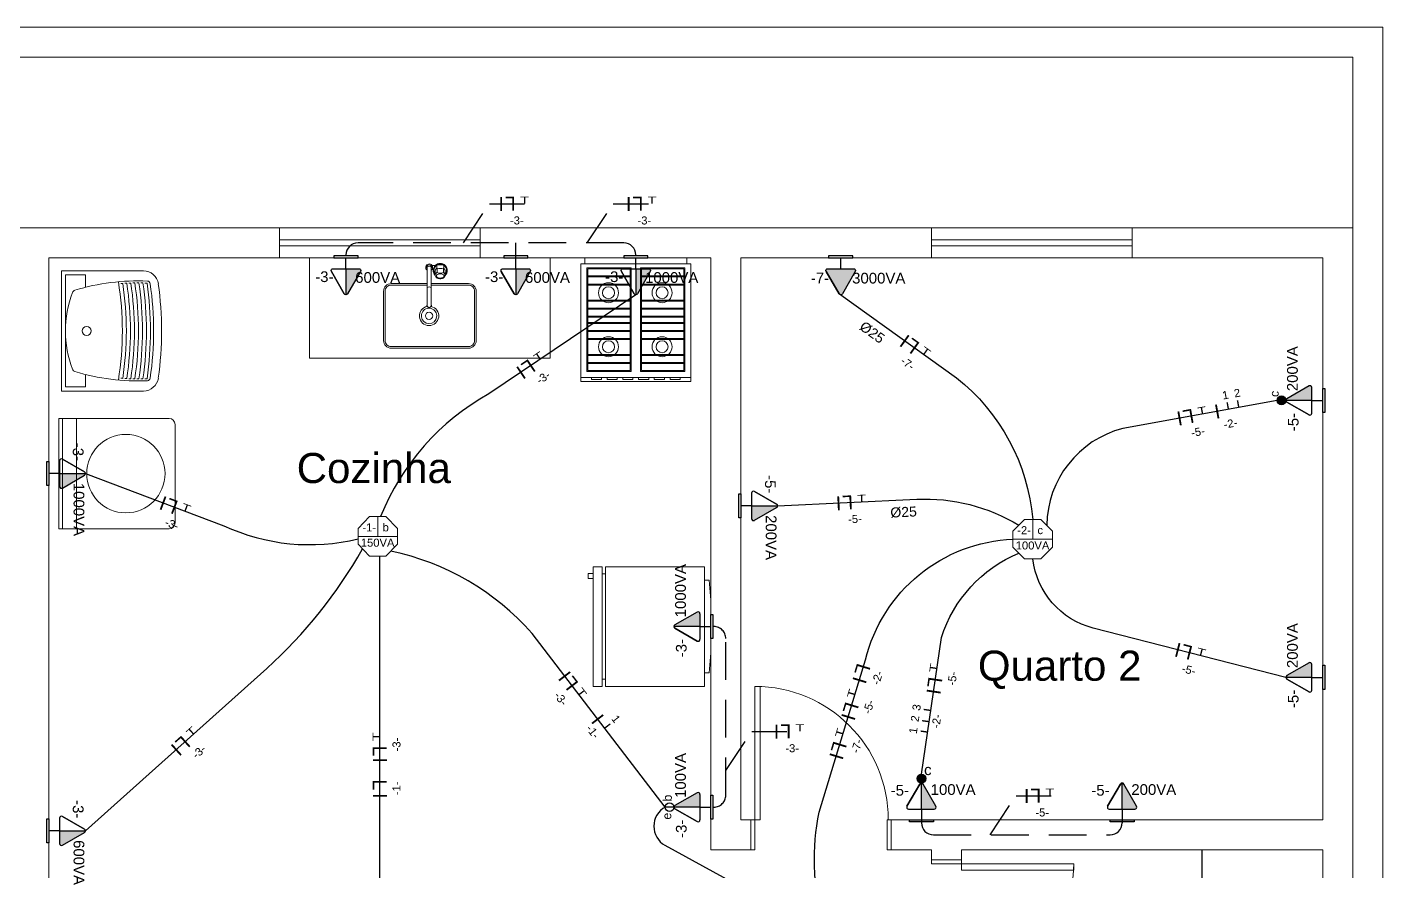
# Model space of a CAD drawing. Header units: millimetres. Extents: x 40 to 176, y -32 to 59.
# Drawn here: x 73.81 to 80.57, y 9.68 to 13.88 of the extents above; entities that cross this region are included whole.
import ezdxf
from ezdxf.enums import TextEntityAlignment as Align

# ---------------------------------------------------------------- set-up
doc = ezdxf.new("R2010")
doc.units = ezdxf.units.MM
doc.linetypes.add('HIDDEN', pattern=[0.375, 0.25, -0.125])
doc.layers.get('0').update_dxf_attribs({"lineweight": 30})
for name, color, linetype in [('1 - Circuitos', 7, 'Continuous'), ('22 - Banheiros', 252, 'Continuous'), ('22 - Textos', 7, 'Continuous'), ('5 - Identificadores', 7, 'Continuous'), ('7 - Eletroduto', 6, 'Continuous'), ('8 - Pontos de iluminação', 5, 'Continuous'), ('9 - Pontos de Tomadas', 240, 'Continuous'), ('Pontos de Tomadas', 240, 'Continuous')]:
    doc.layers.add(name, color=color, linetype=linetype)
for name, color, linetype, lineweight in [('21 - Portas', 251, 'Continuous', 9), ('3 - Cozinha', 160, 'Continuous', 20), ('4 - Edificação', 8, 'Continuous', 20), ('6 - Legenda', 7, 'Continuous', 25), ('QCarga', 7, 'Continuous', 5)]:
    doc.layers.add(name, color=color, linetype=linetype, lineweight=lineweight)
doc.styles.add('Arial0', font='arial.ttf', dxfattribs={"height": 3.14658})
doc.styles.add('SEACAD_Arial', font='arial.ttf')
doc.styles.get("Standard").update_dxf_attribs({"font": 'arial.ttf'})
doc.styles.add('TEXTO_NOMEQUADRO', font='arial.ttf')
pattern_1 = [(0, (0, 0), (0, 6.985), [5.08, -1.905]), (90, (0, 0), (-6.985, 4e-16), [5.08, -1.905])]

# ---------------------------------------------------------------- blocks, each defined once
blk = doc.blocks.new('CO-F4PB')
for p, q in [((0.2535, 0), (-0.2535, 0)), ((0.2535, 0), (-0.2535, 0)), ((-0.2535, 0), (-0.2535, -0.03)), ((0.2535, -0.03), (0.2535, 0)), ((-0.2735, -0.03), (-0.2735, -0.596)), ((0.2735, -0.03), (-0.2735, -0.03)), ((-0.2435, -0.05), (-0.2435, -0.566)), ((-0.0235, -0.05), (-0.2435, -0.05)), ((-0.0285, -0.055), (-0.2385, -0.055)), ((-0.2385, -0.055), (-0.2385, -0.09)), ((-0.0285, -0.055), (-0.0285, -0.09)), ((-0.0235, -0.05), (-0.0235, -0.566)), ((0.0235, -0.05), (0.0235, -0.566)), ((0.2435, -0.05), (0.0235, -0.05)), ((0.2385, -0.055), (0.0285, -0.055)), ((0.0285, -0.055), (0.0285, -0.09)), ((0.2385, -0.055), (0.2385, -0.09)), ((0.2435, -0.05), (0.2435, -0.566)), ((0.2735, -0.596), (0.2735, -0.03)), ((-0.0235, -0.09), (-0.2435, -0.09)), ((-0.0235, -0.095), (-0.2435, -0.095)), ((-0.0235, -0.13), (-0.2435, -0.13)), ((-0.0235, -0.135), (-0.2435, -0.135)), ((-0.2385, -0.095), (-0.2385, -0.13)), ((-0.2385, -0.135), (-0.2385, -0.21)), ((-0.0285, -0.095), (-0.0285, -0.13)), ((-0.0285, -0.135), (-0.0285, -0.21)), ((0.2435, -0.09), (0.0235, -0.09)), ((0.2435, -0.095), (0.0235, -0.095)), ((0.2435, -0.13), (0.0235, -0.13)), ((0.2435, -0.135), (0.0235, -0.135)), ((0.0285, -0.095), (0.0285, -0.13)), ((0.0285, -0.135), (0.0285, -0.21)), ((0.2385, -0.095), (0.2385, -0.13)), ((0.2385, -0.135), (0.2385, -0.21)), ((-0.0235, -0.21), (-0.2435, -0.21)), ((-0.0235, -0.215), (-0.2435, -0.215)), ((-0.0235, -0.25), (-0.2435, -0.25)), ((-0.0235, -0.255), (-0.2435, -0.255)), ((-0.2385, -0.215), (-0.2385, -0.25)), ((-0.2385, -0.255), (-0.2385, -0.29)), ((-0.0285, -0.215), (-0.0285, -0.25)), ((-0.0285, -0.255), (-0.0285, -0.29)), ((0.2435, -0.21), (0.0235, -0.21)), ((0.2435, -0.215), (0.0235, -0.215)), ((0.2435, -0.25), (0.0235, -0.25)), ((0.2435, -0.255), (0.0235, -0.255)), ((0.0285, -0.215), (0.0285, -0.25)), ((0.0285, -0.255), (0.0285, -0.29)), ((0.2385, -0.215), (0.2385, -0.25)), ((0.2385, -0.255), (0.2385, -0.29)), ((-0.0235, -0.29), (-0.2435, -0.29)), ((-0.0235, -0.295), (-0.2435, -0.295)), ((-0.2435, -0.321), (-0.0235, -0.321)), ((-0.2435, -0.326), (-0.0235, -0.326)), ((-0.2385, -0.295), (-0.2385, -0.321)), ((-0.2385, -0.326), (-0.2385, -0.361)), ((-0.0285, -0.295), (-0.0285, -0.321)), ((-0.0285, -0.326), (-0.0285, -0.361)), ((0.2435, -0.29), (0.0235, -0.29)), ((0.2435, -0.295), (0.0235, -0.295)), ((0.0235, -0.321), (0.2435, -0.321)), ((0.0235, -0.326), (0.2435, -0.326)), ((0.0285, -0.295), (0.0285, -0.321)), ((0.0285, -0.326), (0.0285, -0.361)), ((0.2385, -0.295), (0.2385, -0.321)), ((0.2385, -0.326), (0.2385, -0.361)), ((-0.2435, -0.361), (-0.0235, -0.361)), ((-0.2435, -0.366), (-0.0235, -0.366)), ((-0.2435, -0.401), (-0.0235, -0.401)), ((-0.2385, -0.366), (-0.2385, -0.401)), ((-0.0285, -0.366), (-0.0285, -0.401)), ((0.0235, -0.361), (0.2435, -0.361)), ((0.0235, -0.366), (0.2435, -0.366)), ((0.0235, -0.401), (0.2435, -0.401)), ((0.0285, -0.366), (0.0285, -0.401)), ((0.2385, -0.366), (0.2385, -0.401)), ((-0.2435, -0.406), (-0.0235, -0.406)), ((-0.2385, -0.406), (-0.2385, -0.481)), ((-0.0285, -0.406), (-0.0285, -0.481)), ((0.0235, -0.406), (0.2435, -0.406)), ((0.0285, -0.406), (0.0285, -0.481)), ((0.2385, -0.406), (0.2385, -0.481)), ((-0.2435, -0.481), (-0.0235, -0.481)), ((-0.2435, -0.486), (-0.0235, -0.486)), ((-0.2435, -0.521), (-0.0235, -0.521)), ((-0.2435, -0.526), (-0.0235, -0.526)), ((-0.2385, -0.486), (-0.2385, -0.521)), ((-0.2385, -0.526), (-0.2385, -0.561)), ((-0.0285, -0.486), (-0.0285, -0.521)), ((-0.0285, -0.526), (-0.0285, -0.561)), ((0.0235, -0.481), (0.2435, -0.481)), ((0.0235, -0.486), (0.2435, -0.486)), ((0.0235, -0.521), (0.2435, -0.521)), ((0.0235, -0.526), (0.2435, -0.526)), ((0.0285, -0.486), (0.0285, -0.521)), ((0.0285, -0.526), (0.0285, -0.561)), ((0.2385, -0.486), (0.2385, -0.521)), ((0.2385, -0.526), (0.2385, -0.561)), ((-0.2735, -0.596), (0.2735, -0.596)), ((-0.2735, -0.596), (-0.2735, -0.616)), ((-0.2435, -0.566), (-0.0235, -0.566)), ((-0.2385, -0.561), (-0.0285, -0.561)), ((0.0235, -0.566), (0.2435, -0.566)), ((0.0285, -0.561), (0.2385, -0.561)), ((0.2735, -0.616), (0.2735, -0.596)), ((-0.2735, -0.616), (0.2735, -0.616))]:
    blk.add_line(p, q)
for points in [[(-0.2204, -0.606), (-0.1704, -0.606), (-0.1704, -0.596), (-0.2204, -0.596)], [(-0.1422, -0.606), (-0.0922, -0.606), (-0.0922, -0.596), (-0.1422, -0.596)], [(-0.0641, -0.606), (-0.0141, -0.606), (-0.0141, -0.596), (-0.0641, -0.596)], [(0.0141, -0.606), (0.0641, -0.606), (0.0641, -0.596), (0.0141, -0.596)], [(0.0922, -0.606), (0.1422, -0.606), (0.1422, -0.596), (0.0922, -0.596)], [(0.1704, -0.606), (0.2204, -0.606), (0.2204, -0.596), (0.1704, -0.596)]]:
    blk.add_lwpolyline(points, close=True)
for centre, radius in [((-0.1308, -0.1735), 0.05), ((0.1362, -0.1735), 0.05), ((-0.1308, -0.1735), 0.03), ((0.1362, -0.1735), 0.03), ((-0.1308, -0.4425), 0.05), ((0.1362, -0.4425), 0.05), ((-0.1308, -0.4425), 0.03), ((0.1362, -0.4425), 0.03)]:
    blk.add_circle(centre, radius)
blk = doc.blocks.new('A$C1AD15EB6')
for p, q in [((0.55, 0.58), (0, 0.58)), ((0, 0.03), (0, 0.58)), ((0.55, 0.5606), (0, 0.5606)), ((0.55, 0.03), (0.55, 0.58)), ((0.55, 0.4906), (0, 0.4906)), ((0.03, 0), (0.52, 0))]:
    blk.add_line(p, q)
for centre, start, end in [((0.03, 0.03), 180, 270), ((0.52, 0.03), 270, 0)]:
    blk.add_arc(centre, 0.03, start, end)
blk = doc.blocks.new('TANQUE-02')
for p, q in [((-0.2995, 0), (0.2995, 0)), ((-0.2995, -0.4081), (-0.2995, 0)), ((0.2995, -0.4081), (0.2995, 0)), ((-0.2795, -0.02), (0.2795, -0.02)), ((-0.2795, -0.12), (-0.2795, -0.02)), ((0.2795, -0.12), (0.2795, -0.02)), ((-0.2795, -0.12), (-0.2174, -0.12)), ((0.2174, -0.12), (0.2795, -0.12))]:
    blk.add_line(p, q)
blk.add_circle((0, -0.1252), 0.0225)
for centre, radius, start, end in [((0.8453, -0.3818), 1.0945, 163.27799, 182.40527), ((-0.1837, -0.0726), 0.02, 110.23844, 163.27799), ((0, -0.5709), 0.5511, 90, 110.23844), ((0, -0.5709), 0.5511, 69.76156, 90), ((0.1837, -0.0726), 0.02, 16.72201, 69.76156), ((-0.8453, -0.3818), 1.0945, 357.59473, 16.72201), ((0, 1.2149), 1.518, 260.72256, 279.27744), ((0.8453, -0.3818), 1.0845, 177.52238, 178.05412), ((0.8453, -0.3818), 1.0845, 176.46036, 176.99114), ((0, 1.2149), 1.558, 261.22518, 270), ((0.8453, -0.3818), 1.0845, 175.40003, 175.93), ((0, 1.2149), 1.538, 261.15691, 270), ((0, 1.2149), 1.518, 270, 279.27744), ((0, 1.2149), 1.538, 270, 278.84309), ((0, 1.2149), 1.558, 270, 278.77482), ((-0.8453, -0.3818), 1.0845, 4.07, 4.59997), ((-0.8453, -0.3818), 1.0845, 3.00886, 3.53964), ((-0.8453, -0.3818), 1.0845, 1.94588, 2.47762), ((0.8453, -0.3818), 1.0845, 179.65272, 180.18684), ((0, 1.2149), 1.618, 261.49969, 270), ((0.8453, -0.3818), 1.0845, 180.72164, 181.25716), ((0.8453, -0.3818), 1.0845, 178.5864, 179.11926), ((0, 1.2149), 1.598, 261.39693, 270), ((0, 1.2149), 1.578, 261.30532, 270), ((0, 1.2149), 1.578, 270, 278.69468), ((0, 1.2149), 1.598, 270, 278.60307), ((0, 1.2149), 1.618, 270, 278.50031), ((-0.8453, -0.3818), 1.0845, 0.88074, 1.4136), ((-0.8453, -0.3818), 1.0845, 358.74284, 359.27836), ((-0.8453, -0.3818), 1.0845, 359.81316, 0.34728), ((-0.2245, -0.4081), 0.075, 180, 262.08052), ((-0.2332, -0.4271), 0.015, 182.40527, 261.87169), ((0, 1.2149), 1.638, 261.61326, 270), ((0.8453, -0.3818), 1.0845, 181.79343, 182.3305), ((0, 1.2149), 1.658, 261.73735, 270), ((0, 1.2058), 1.6644, 261.87169, 270), ((0, 1.2149), 1.638, 270, 278.38674), ((0, 1.2149), 1.658, 270, 278.26265), ((0, 1.2058), 1.6644, 270, 278.12831), ((0.2245, -0.4081), 0.075, 277.91948, 0), ((0.2332, -0.4271), 0.015, 278.12831, 357.59473), ((-0.8453, -0.3818), 1.0845, 357.6695, 358.20657), ((0, 1.2058), 1.7044, 262.08052, 270), ((0, 1.2058), 1.7044, 270, 277.91948)]:
    blk.add_arc(centre, radius, start, end)
blk = doc.blocks.new('CUBA-COZ-02')
for p, q in [((-0.0095, 0.2452), (-0.0095, 0.2275)), ((-0.0095, 0.2275), (-0.0095, 0.0565)), ((0.0105, 0.2452), (0.0105, 0.2275)), ((0.0105, 0.2275), (0.0105, 0.0565)), ((0.0146, 0.2516), (0.031, 0.2516)), ((0.0146, 0.2316), (0.0209, 0.2316)), ((0.0305, 0.2026), (0.0305, 0.2242)), ((0.0379, 0.2522), (0.0379, 0.2367)), ((0.0399, 0.2163), (0.0399, 0.2377)), ((0.0712, 0.2163), (0.0712, 0.2377)), ((0.0731, 0.2522), (0.0731, 0.2367)), ((0.0805, 0.2026), (0.0805, 0.2242)), ((-0.0095, 0.0565), (-0.0095, 0.0516)), ((0.0105, 0.0565), (0.0105, 0.0516))]:
    blk.add_line(p, q)
for points in [[(-0.0095, 0.1611), (-0.1889, 0.1611, 0.414214), (-0.2269, 0.1231), (-0.2269, -0.1231, 0.414214), (-0.1889, -0.1611), (0.1969, -0.1611, 0.414214), (0.2349, -0.1231), (0.2349, 0.1231, 0.414214), (0.1969, 0.1611), (0.0105, 0.1611)], [(-0.0095, 0.1531), (-0.1889, 0.1531, 0.414214), (-0.2189, 0.1231), (-0.2189, -0.1231, 0.414214), (-0.1889, -0.1531), (0.1969, -0.1531, 0.414214), (0.2269, -0.1231), (0.2269, 0.1231, 0.414214), (0.1969, 0.1531), (0.0105, 0.1531)]]:
    blk.add_lwpolyline(points, format="xyb")
blk.add_lwpolyline([(0.0105, 0.0367, -7.502529), (-0.0095, 0.037, -0.133288)], format="xyb", close=True)
at = {"linetype": 'Continuous'}
for points in [[(0.0391, 0.2375, 0), (0.0361, 0.2353, 0), (0.0337, 0.2328, 0), (0.032, 0.2301, 0), (0.0309, 0.2272, 0), (0.0305, 0.2242, 0)], [(0.0389, 0.2157, 0), (0.0359, 0.2135, 0), (0.0335, 0.2109, 0), (0.0318, 0.2081, 0), (0.0308, 0.2052, 0), (0.0305, 0.2021, 0)], [(0.075, 0.199, 0), (0.0746, 0.2011, 0), (0.0734, 0.2032, 0), (0.0715, 0.2051, 0), (0.0689, 0.2067, 0), (0.0658, 0.208, 0), (0.0623, 0.209, 0), (0.0585, 0.2095, 0), (0.0545, 0.2096, 0), (0.0506, 0.2093, 0), (0.0469, 0.2085, 0), (0.0436, 0.2074, 0), (0.0407, 0.2059, 0), (0.0385, 0.2041, 0), (0.0369, 0.2022, 0), (0.0362, 0.2, 0), (0.0362, 0.1979, 0), (0.0369, 0.1958, 0), (0.0385, 0.1938, 0), (0.0407, 0.192, 0), (0.0436, 0.1905, 0), (0.0469, 0.1894, 0), (0.0506, 0.1886, 0), (0.0545, 0.1883, 0), (0.0585, 0.1884, 0), (0.0623, 0.1889, 0), (0.0658, 0.1899, 0), (0.0689, 0.1912, 0), (0.0715, 0.1928, 0), (0.0734, 0.1947, 0), (0.0746, 0.1968, 0), (0.075, 0.199, 0)], [(0.0805, 0.2242, 0), (0.0802, 0.2272, 0), (0.0791, 0.2301, 0), (0.0773, 0.2328, 0), (0.0749, 0.2353, 0), (0.0719, 0.2375, 0)], [(0.0805, 0.2026, 0), (0.0802, 0.2055, 0), (0.0791, 0.2084, 0), (0.0774, 0.2111, 0), (0.0751, 0.2136, 0), (0.0722, 0.2157, 0)], [(0.0305, 0.2021, 0), (0.0311, 0.1989, 0), (0.0324, 0.1959, 0), (0.0345, 0.193, 0), (0.0373, 0.1905, 0), (0.0407, 0.1884, 0), (0.0446, 0.1867, 0), (0.0488, 0.1856, 0), (0.0533, 0.185, 0), (0.0578, 0.185, 0), (0.0623, 0.1856, 0), (0.0665, 0.1867, 0), (0.0704, 0.1884, 0), (0.0738, 0.1905, 0), (0.0766, 0.193, 0), (0.0786, 0.1959, 0), (0.08, 0.1989, 0), (0.0805, 0.2021, 0)]]:
    blk.add_polyline3d(points, dxfattribs=at)
blk.add_circle((0, 0), 0.0182)
for centre, radius, start, end in [((0.0005, 0.2416), 0.0173, 35.41872, 234.58128), ((0.0005, 0.2416), 0.0126, 322.25181, 217.74819), ((0.0005, 0.2242), 0.0233, 64.55551, 115.44449), ((0.0005, 0.2416), 0.0173, 305.41872, 324.58128), ((0.0005, 0.2416), 0.0173, 324.58128, 35.41872), ((0.0555, 0.2266), 0.035, 315.56467, 224.43533), ((0.0555, 0.2266), 0.032, 321.37517, 218.62483), ((0.0555, 0.1725), 0.0816, 77.53823, 102.46177), ((0.04, 0.214), 0.002, 63.97489, 122.15591), ((0.0401, 0.2358), 0.002, 74.31395, 121.56748), ((0.0555, 0.2905), 0.0549, 254.31395, 285.68605), ((0.0555, 0.2459), 0.0335, 243.97489, 296.02511), ((0.0711, 0.214), 0.002, 57.84409, 116.02511), ((0.0709, 0.2358), 0.002, 58.43251, 105.68606), ((0.0005, 0.1207), 0.0233, 64.55551, 115.44449), ((0, 0), 0.0482, 101.34386, 77.38563), ((0.0005, 0.0516), 0.0112, 153.72082, 26.27918), ((0.0005, 0.0516), 0.01, 180, 0)]:
    blk.add_arc(centre, radius, start, end)
blk = doc.blocks.new('DUPLEX320PL')
for p, q in [((-0.058, -0.1246), (-0.058, -0.6181)), ((-0.058, -0.1246), (0.538, -0.1246)), ((0.538, -0.6181), (0.538, -0.1246)), ((0.538, -0.6181), (-0.058, -0.6181)), ((0.538, -0.6338), (-0.058, -0.6338)), ((-0.058, -0.6338), (-0.058, -0.6799)), ((-0.023, -0.6181), (-0.023, -0.6338)), ((0.503, -0.6338), (0.503, -0.6181)), ((0.538, -0.6338), (0.538, -0.6799)), ((-0.058, -0.6799), (0.538, -0.6799))]:
    blk.add_line(p, q)
blk.add_lwpolyline([(0.4713, -0.1246), (0.4713, -0.1005), (0.3713, -0.0932), (0.1087, -0.0932), (0.0087, -0.1005), (0.0087, -0.1246)])
blk.add_lwpolyline([(0.4797, -0.6799), (0.4797, -0.7042), (0.5039, -0.7042), (0.5039, -0.6799)], close=True)
blk = doc.blocks.new('CIRCUITO_TOMADA')
at = {"layer": '1 - Circuitos', "color": 1}
blk.add_attdef('I', (-0.074, -0.0364), '', height=0.07, dxfattribs=at)
at = {"layer": '1 - Circuitos', "color": 5}
blk.add_attdef('L', (0.0122, 0.035), '', height=0.07, rotation=180, dxfattribs=at)
at = {"layer": '1 - Circuitos', "color": 7, "width": 1.5}
blk.add_attdef('T', (0.0337, 0.0003), '', height=0.035, dxfattribs=at)
at = {"layer": '5 - Identificadores', "ltscale": 0.8}
blk.add_attdef('-N-', (-0.0167, -0.1035), '', height=0.04, dxfattribs=at)
blk = doc.blocks.new('ELETODUTO')
at = {"layer": '6 - Legenda', "color": 142}
blk.add_attdef('Ø25', (-0.0734, -0.0854), '', height=0.05, dxfattribs=at)
blk = doc.blocks.new('*U210')
at = {"layer": '9 - Pontos de Tomadas'}
h = blk.add_hatch(color=256, dxfattribs=at)
h.dxf.hatch_style = 1
h.paths.add_polyline_path([(0.0084, 0.1784, 0.268035), (0, 0.1833), (0, 0.0536), (0.0636, 0.0536, 0.577243), (0.072, 0.0682)])
for p, q in [((-0.072, 0.0682), (-0.0084, 0.1784)), ((-0.0084, 0.1784), (-0.072, 0.0682)), ((-0.0084, 0.1784), (-0.072, 0.0682)), ((0, 0.0536), (0, 0.1833)), ((0.072, 0.0682), (0.0084, 0.1784)), ((-0.0636, 0.0536), (0.0636, 0.0536)), ((-0.06, -0.01), (-0.06, 0)), ((-0.06, 0), (0, 0)), ((0, 0.0536), (0, 0)), ((0, 0), (0.06, 0)), ((0.06, 0), (0.06, -0.01)), ((0.06, -0.01), (-0.06, -0.01))]:
    blk.add_line(p, q, dxfattribs=at)
for centre, start, end in [((0, 0.1735), 29.98164, 150.01836), ((-0.0636, 0.0634), 150.01836, 270), ((0.0636, 0.0634), 270, 29.98164)]:
    blk.add_arc(centre, 0.00975, start, end, dxfattribs=at)
at = {"layer": '5 - Identificadores', "color": 7, "style": 'Arial0'}
for tag, p in [('-N-', (-0.1533, 0.1203)), ('VA', (0.046, 0.1242))]:
    blk.add_attdef(tag, p, '', height=0.0534, dxfattribs=at)
blk = doc.blocks.new('LAMPADA_TETO')
at = {"layer": '8 - Pontos de iluminação', "color": 5, "linetype": 'Continuous', "lineweight": 15, "true_color": 0x000005}
blk.add_lwpolyline([(0.0401, 0.0986), (-0.0412, 0.0986), (-0.0986, 0.0401), (-0.0986, -0.0395), (-0.0412, -0.098), (0.0401, -0.098), (0.0986, -0.0395), (0.0986, 0.0401)], close=True, dxfattribs=at)
for points in [[(0, 0), (0, 0.0986), (0, 0.0986)], [(0.0986, 0), (-0.0986, 0), (-0.0986, 0)]]:
    blk.add_lwpolyline(points, dxfattribs=at)
at = {"layer": '5 - Identificadores', "ltscale": 0.8}
blk.add_attdef('-N-', (-0.0775, 0.0247), '', height=0.04, dxfattribs=at)
at = {"layer": '5 - Identificadores', "ltscale": 0.8, "flags": 4}
blk.add_attdef('I', (0.0233, 0.025), '', height=0.04, dxfattribs=at)
blk.add_attdef('S-VA', text='', height=0.04, dxfattribs=at).set_placement((-0.0012, -0.0514), align=Align.CENTER)
blk = doc.blocks.new('TOMADA MEDIA')
at = {"layer": '9 - Pontos de Tomadas'}
h = blk.add_hatch(color=256, dxfattribs=at)
h.dxf.hatch_style = 1
h.paths.add_polyline_path([(0.0084, 0.1784, 0.268035), (0, 0.1833), (0, 0.0536), (0.0636, 0.0536, 0.577243), (0.072, 0.0682)])
for p, q in [((-0.072, 0.0682), (-0.0084, 0.1784)), ((-0.0084, 0.1784), (-0.072, 0.0682)), ((-0.0084, 0.1784), (-0.072, 0.0682)), ((0, 0.0536), (0, 0.1833)), ((0.072, 0.0682), (0.0084, 0.1784)), ((-0.0636, 0.0536), (0.0636, 0.0536)), ((-0.06, -0.01), (-0.06, 0)), ((-0.06, 0), (0, 0)), ((0, 0.0536), (0, 0)), ((0, 0), (0.06, 0)), ((0.06, 0), (0.06, -0.01)), ((0.06, -0.01), (-0.06, -0.01))]:
    blk.add_line(p, q, dxfattribs=at)
for centre, start, end in [((0, 0.1735), 29.98164, 150.01836), ((-0.0636, 0.0634), 150.01836, 270), ((0.0636, 0.0634), 270, 29.98164)]:
    blk.add_arc(centre, 0.00975, start, end, dxfattribs=at)
at = {"layer": '5 - Identificadores', "color": 7, "style": 'Arial0'}
for tag, p in [('-N-', (-0.1533, 0.1203)), ('VA', (0.046, 0.1242))]:
    blk.add_attdef(tag, p, '', height=0.0534, dxfattribs=at)
blk = doc.blocks.new('FASE_RETORNO')
at = {"layer": '1 - Circuitos', "color": 1}
blk.add_attdef('I', (-0.014, -0.0359), '', height=0.07, dxfattribs=at)
at = {"layer": '1 - Circuitos', "color": 3, "width": 1.5}
blk.add_attdef('I', (0.0462, 0.0004), '', height=0.035, dxfattribs=at)
at = {"layer": '5 - Identificadores', "ltscale": 0.8}
for tag, p in [('R', (0.0387, 0.0527)), ('-N-', (0.0004, -0.0772))]:
    blk.add_attdef(tag, p, '', height=0.04, dxfattribs=at)
blk = doc.blocks.new('CIRCUITO_LAMPADA')
at = {"layer": '1 - Circuitos', "color": 1}
blk.add_attdef('I', (-0.0831, -0.0365), '', height=0.07, dxfattribs=at)
at = {"layer": '1 - Circuitos', "color": 5}
blk.add_attdef('L', (0.0125, 0.035), '', height=0.07, rotation=180, dxfattribs=at)
at = {"layer": '5 - Identificadores', "ltscale": 0.8}
blk.add_attdef('-N-', (-0.066, -0.103), '', height=0.04, dxfattribs=at)
blk = doc.blocks.new('CIRCUITO_3W_INTERRUPTOR')
at = {"layer": '1 - Circuitos', "color": 1}
blk.add_attdef('I', (-0.0712, -0.0364), '', height=0.07, dxfattribs=at)
at = {"layer": '1 - Circuitos', "color": 3, "width": 1.5}
for p in [(-0.0109, -0.0001), (0.0415, 0.0004)]:
    blk.add_attdef('I', p, '', height=0.035, dxfattribs=at)
at = {"layer": '5 - Identificadores', "ltscale": 0.8}
for tag, p in [('R', (-0.0185, 0.0522)), ('R', (0.0409, 0.0518)), ('-N-', (-0.0373, -0.0917))]:
    blk.add_attdef(tag, p, '', height=0.04, dxfattribs=at)
blk = doc.blocks.new('CIRCUITO_3W_RETORNOS')
at = {"layer": '1 - Circuitos', "color": 3, "width": 1.5}
for p in [(-0.0629, -0.0004), (-0.0104, 0.0001), (0.0461, 0.0006)]:
    blk.add_attdef('I', p, '', height=0.035, dxfattribs=at)
at = {"layer": '5 - Identificadores', "ltscale": 0.8}
for tag, p in [('R', (-0.0704, 0.0519)), ('R', (-0.011, 0.0515)), ('R', (0.0456, 0.052)), ('-N-', (-0.0269, -0.0561))]:
    blk.add_attdef(tag, p, '', height=0.04, dxfattribs=at)
blk = doc.blocks.new('TOMADA_ALTA')
at = {"layer": 'Pontos de Tomadas'}
h = blk.add_hatch(color=256, dxfattribs=at)
h.dxf.hatch_style = 1
h.paths.add_polyline_path([(0.0636, 0.0536, 0.577243), (0.072, 0.0682), (0.0084, 0.1784, 0.577564), (-0.0084, 0.1784), (-0.072, 0.0682, 0.577243), (-0.0636, 0.0536)])
for p, q in [((-0.072, 0.0682), (-0.0084, 0.1784)), ((-0.0084, 0.1784), (-0.072, 0.0682)), ((-0.0084, 0.1784), (-0.072, 0.0682)), ((0.072, 0.0682), (0.0084, 0.1784)), ((-0.0636, 0.0536), (0.0636, 0.0536)), ((-0.06, -0.01), (-0.06, 0)), ((-0.06, 0), (0, 0)), ((0, 0.0536), (0, 0)), ((0, 0), (0.06, 0)), ((0.06, 0), (0.06, -0.01)), ((0.06, -0.01), (-0.06, -0.01))]:
    blk.add_line(p, q, dxfattribs=at)
for centre, start, end in [((0, 0.1735), 29.98164, 150.01836), ((-0.0636, 0.0634), 150.01836, 270), ((0.0636, 0.0634), 270, 29.98164)]:
    blk.add_arc(centre, 0.00975, start, end, dxfattribs=at)
at = {"layer": '5 - Identificadores', "color": 7, "style": 'Arial0'}
for tag, p in [('-N-', (-0.1488, 0.1269)), ('VA', (0.0571, 0.1277))]:
    blk.add_attdef(tag, p, '', height=0.0534, dxfattribs=at)

msp = doc.modelspace()

# ---------------------------------------------------------------- hatches: boundary and pattern name
at = {"layer": '9 - Pontos de Tomadas'}
h = msp.add_hatch(dxfattribs=at)
h.set_pattern_fill('ANGLE', color=256)
h.set_pattern_definition(pattern_1)
h.paths.add_polyline_path([(79.9293, 13.7528, 0.577564), (79.9124, 13.7528), (79.8488, 13.6426, 0.577243), (79.8573, 13.628), (79.9844, 13.628, 0.577243), (79.9928, 13.6426)])
h = msp.add_hatch(dxfattribs=at)
h.set_pattern_fill('ANGLE', color=256)
h.set_pattern_definition(pattern_1)
h.paths.add_polyline_path([(78.4976, 13.2153, 1), (78.4536, 13.2153, 1)])
h = msp.add_hatch(dxfattribs=at)
h.set_pattern_fill('ANGLE', color=256)
h.set_pattern_definition(pattern_1)
h.paths.add_polyline_path([(78.4536, 13.2153, 1), (78.4976, 13.2153, 1)])
h = msp.add_hatch(color=256, dxfattribs=at)
h.dxf.hatch_style = 1
h.paths.add_polyline_path([(80.0435, 12.0223, 1), (80.0875, 12.0223, 1)])
h = msp.add_hatch(dxfattribs=at)
h.set_pattern_fill('ANGLE', color=256)
h.set_pattern_definition(pattern_1)
h.paths.add_polyline_path([(80.0879, 11.5266, 1), (80.0439, 11.5266, 1)])
h = msp.add_hatch(dxfattribs=at)
h.set_pattern_fill('ANGLE', color=256)
h.set_pattern_definition(pattern_1)
h.paths.add_polyline_path([(80.0879, 11.5266, 1), (80.0439, 11.5266, 1)])
h = msp.add_hatch(color=256, dxfattribs=at)
h.dxf.hatch_style = 1
h.paths.add_polyline_path([(78.2928, 10.1376, 1), (78.2488, 10.1376, 1)])

# ---------------------------------------------------------------- linework, layer by layer
at = {"layer": '21 - Portas'}
for p, q in [((75.0708, 12.8223), (76.0708, 12.8223)), ((75.0708, 12.7923), (76.0708, 12.7923)), ((78.3208, 12.8223), (79.3208, 12.8223)), ((78.3208, 12.7923), (79.3208, 12.7923))]:
    msp.add_line(p, q, dxfattribs=at)
for points in [[(75.0708, 12.7323), (76.0708, 12.7323), (76.0708, 12.8823), (75.0708, 12.8823)], [(78.3208, 12.7323), (79.3208, 12.7323), (79.3208, 12.8823), (78.3208, 12.8823)], [(77.4408, 9.9323), (77.4671, 9.9323), (77.4671, 10.5973), (77.4408, 10.5973)], [(77.4208, 9.9323), (77.4208, 9.7823), (77.4408, 9.7823), (77.4408, 9.9323)], [(78.1008, 9.9323), (78.1008, 9.7823), (78.1208, 9.7823), (78.1208, 9.9323)], [(78.4708, 9.7123), (78.4708, 9.6823), (79.0308, 9.6823), (79.0308, 9.7123)]]:
    msp.add_lwpolyline(points, close=True, dxfattribs=at)
for centre, radius, start, end in [((77.4408, 9.9323), 0.665, 360, 90), ((78.4708, 9.7123), 0.56, 270, 0)]:
    msp.add_arc(centre, radius, start, end, dxfattribs=at)
at = {"layer": '22 - Banheiros'}
msp.add_line((79.6708, 8.6323), (79.6708, 9.7823), dxfattribs=at)
at = {"layer": '3 - Cozinha'}
msp.add_lwpolyline([(75.2208, 12.2323), (76.4208, 12.2323), (76.4208, 12.7323), (75.2208, 12.7323)], close=True, dxfattribs=at)
msp.add_circle((74.3055, 11.6573), 0.1953, dxfattribs=at)
at = {"layer": '4 - Edificação', "color": 252}
for q in [(60.4708, 13.7323), (80.4208, 12.8823)]:
    msp.add_line((80.4208, 13.7323), q, dxfattribs=at)
at = {"layer": '4 - Edificação'}
for p, q in [((60.4708, 12.8823), (80.4208, 12.8823)), ((80.4208, 12.8823), (80.4208, 6.0323)), ((73.9208, 6.9823), (73.9208, 12.7323)), ((77.2208, 12.7323), (73.9208, 12.7323)), ((77.2208, 9.7823), (77.2208, 12.7323)), ((77.3708, 12.7323), (80.2708, 12.7323)), ((77.3708, 9.9323), (77.3708, 12.7323)), ((80.2708, 9.9323), (80.2708, 12.7323)), ((80.2708, 12.7323), (80.2708, 9.9323)), ((77.4208, 9.9323), (77.3708, 9.9323)), ((77.4208, 9.7823), (77.4208, 9.9323)), ((80.2708, 9.9323), (78.1208, 9.9323)), ((77.2208, 9.7823), (77.4208, 9.7823)), ((78.1208, 9.7823), (78.3208, 9.7823)), ((78.3208, 9.7823), (78.3208, 9.7323)), ((78.3208, 9.7323), (78.4708, 9.7323)), ((78.3208, 9.7323), (78.3208, 9.7123)), ((78.4708, 9.7823), (80.2708, 9.7823)), ((78.4708, 9.7823), (78.4708, 9.7323)), ((78.4708, 9.7123), (78.4708, 9.7323)), ((80.2708, 9.7823), (80.2708, 8.6323)), ((78.4708, 9.7123), (78.3208, 9.7123))]:
    msp.add_line(p, q, dxfattribs=at)
at = {"layer": '4 - Edificação', "color": 252}
msp.add_lwpolyline([(53.5708, 5.8823), (80.5708, 5.8823), (80.5708, 13.8823), (53.5708, 13.8823)], close=True, dxfattribs=at)
at = {"layer": '7 - Eletroduto', "linetype": 'HIDDEN', "ltscale": 0.7}
for p, q in [((75.9881, 12.8073), (76.1177, 13.0025)), ((76.1177, 13.0025), (76.3924, 13.0025)), ((76.6053, 12.8073), (76.7349, 13.0025)), ((76.7349, 13.0025), (77.0097, 13.0025)), ((77.2958, 10.1774), (77.4255, 10.3726)), ((77.4255, 10.3726), (77.7002, 10.3726)), ((78.613, 9.8573), (78.7427, 10.0525)), ((78.7427, 10.0525), (79.0174, 10.0525))]:
    msp.add_line(p, q, dxfattribs=at)
at = {"layer": '7 - Eletroduto', "linetype": 'HIDDEN', "ltscale": 0.75}
for p, q in [((76.7873, 12.8073), (75.4626, 12.8073)), ((77.2958, 10.0554), (77.2958, 10.8354)), ((78.3308, 9.8573), (79.2108, 9.8573))]:
    msp.add_line(p, q, dxfattribs=at)
at = {"layer": '7 - Eletroduto'}
for p, q in [((76.2488, 12.7323), (76.2488, 12.8073)), ((78.2708, 9.9323), (78.2708, 9.9173)), ((79.2708, 9.9323), (79.2708, 9.9173))]:
    msp.add_line(p, q, dxfattribs=at)
for points in [[(76.8473, 12.549), (76.1151, 12.0543, 0.173262), (75.5751, 11.4432, 0.173262)], [(77.8684, 12.549), (78.4452, 12.1346, -0.208094), (78.8253, 11.4294, 1.12205)], [(80.0435, 12.0223), (79.2744, 11.8827, 0.33689), (78.8951, 11.4001, 15.458272)], [(74.1041, 11.6576), (74.7932, 11.3981, 0.17065), (75.4631, 11.3326, 0.073534)], [(77.5541, 11.4967), (78.2477, 11.5299, -0.149995), (78.7567, 11.3999, 2.341739)], [(77.7736, 9.4313, -0.110493), (77.7611, 9.97), (77.9916, 10.7292, -0.333735), (78.728, 11.3309, -114.141172)], [(74.1041, 9.8773), (75.008, 10.687, 0.079146), (75.4853, 11.2824, -3.165411)], [(76.9935, 9.996), (76.3299, 10.8615, 0.161329), (75.6262, 11.2711, -5.560821)], [(78.2708, 10.1596), (78.3701, 10.8403, -0.219639), (78.7567, 11.2618, -2.137898)], [(80.0875, 10.6423), (79.1272, 10.888, -0.310486), (78.826, 11.2326, -1.123484)], [(76.9935, 9.996, 0.587466), (76.9927, 9.8054), (77.5215, 9.5149, -0.106433), (77.6756, 9.3728, -0.266852)]]:
    msp.add_lwpolyline(points, format="xyb", dxfattribs=at)
msp.add_lwpolyline([(75.5709, 9.3338), (75.5709, 11.2466)], dxfattribs=at)
for centre, start, end in [((75.4626, 12.7473), 90, 180), ((76.7873, 12.7473), 0, 90), ((78.3308, 9.9173), 180, 270), ((79.2108, 9.9173), 270, 0)]:
    msp.add_arc(centre, 0.06, start, end, dxfattribs=at)
at = {"layer": '7 - Eletroduto', "linetype": 'HIDDEN', "ltscale": 0.75}
for centre, start, end in [((77.2358, 10.8354), 0, 90), ((77.2358, 10.0554), 270, 0)]:
    msp.add_arc(centre, 0.06, start, end, dxfattribs=at)
at = {"layer": '9 - Pontos de Tomadas'}
for p, q in [((77.4245, 11.4967), (77.3708, 11.4967)), ((77.0375, 9.9954), (76.9935, 9.996))]:
    msp.add_line(p, q, dxfattribs=at)
for centre in [(80.0655, 12.0223), (78.2708, 10.1376), (77.0155, 9.9954)]:
    msp.add_circle(centre, 0.022, dxfattribs=at)

# ---------------------------------------------------------------- block references
at = {"layer": '1 - Circuitos', "color": 142}
ref = msp.add_blockref('TOMADA_ALTA', (77.8684, 12.7323), dxfattribs=dict(at, xscale=-1, rotation=180))
ref.add_attrib('-N-', '-7-', (77.7196, 12.6055), dxfattribs={"layer": '5 - Identificadores', "color": 7, "height": 0.05338, "style": 'Arial0'})
ref.add_attrib('VA', '3000VA', (77.9255, 12.6047), dxfattribs={"layer": '5 - Identificadores', "color": 7, "height": 0.05338, "style": 'Arial0'})
at = {"layer": '3 - Cozinha', "color": 0, "rotation": 359.99938861993}
msp.add_blockref('CUBA-COZ-02', (75.8168, 12.4434), dxfattribs=at)
at = {"layer": '3 - Cozinha', "xscale": -1}
msp.add_blockref('CO-F4PB', (76.8473, 12.7323), dxfattribs=at)
at = {"layer": '3 - Cozinha', "color": 0, "extrusion": (0, 0, -1), "xscale": -1, "zscale": -1, "rotation": 270}
msp.add_blockref('TANQUE-02', (-73.985, 12.3686), dxfattribs=at)
at = {"layer": '3 - Cozinha', "rotation": 90}
msp.add_blockref('A$C1AD15EB6', (74.5508, 11.3823), dxfattribs=at)
at = {"layer": '3 - Cozinha', "xscale": -1, "rotation": 270.000000000013}
msp.add_blockref('DUPLEX320PL', (77.314, 10.6554), dxfattribs=at)
at = {"layer": '6 - Legenda', "color": 142, "rotation": 324.3052124654119}
for name, p, values in [('ELETODUTO', (78.0669, 12.4065), {'Ø25': 'Ø25'}), ('CIRCUITO_TOMADA', (78.2369, 12.2843), {'T': 'T', '-N-': '-7-', 'L': 'L', 'I': 'I'})]:
    msp.add_blockref(name, p, dxfattribs=at).add_auto_attribs(values)
at = {"layer": '9 - Pontos de Tomadas', "color": 142}
for name, p, values in [('CIRCUITO_TOMADA', (76.2367, 13.0025), {'T': 'T', '-N-': '-3-', 'L': 'L', 'I': 'I'}), ('CIRCUITO_TOMADA', (76.8723, 13.0025), {'T': 'T', '-N-': '-3-', 'L': 'L', 'I': 'I'}), ('CIRCUITO_TOMADA', (77.6092, 10.3726), {'T': 'T', '-N-': '-3-', 'L': 'L', 'I': 'I'}), ('*U210', (78.2708, 9.9323), {'VA': '100VA', '-N-': '-5-'}), ('CIRCUITO_TOMADA', (78.8554, 10.0525), {'T': 'T', '-N-': '-5-', 'L': 'L', 'I': 'I'}), ('*U210', (79.2708, 9.9323), {'VA': '200VA', '-N-': '-5-'})]:
    msp.add_blockref(name, p, dxfattribs=at).add_auto_attribs(values)
ref = msp.add_blockref('TOMADA MEDIA', (75.4026, 12.7323), dxfattribs=dict(at, xscale=-1, rotation=180))
ref.add_attrib('VA', '600VA', (75.4487, 12.6081), dxfattribs={"layer": '5 - Identificadores', "color": 7, "height": 0.05338, "style": 'Arial0'})
ref.add_attrib('-N-', '-3-', (75.2493, 12.612), dxfattribs={"layer": '5 - Identificadores', "color": 7, "height": 0.05338, "style": 'Arial0'})
ref = msp.add_blockref('TOMADA MEDIA', (76.2488, 12.7323), dxfattribs=dict(at, xscale=-1, rotation=180))
ref.add_attrib('VA', '600VA', (76.2949, 12.6081), dxfattribs={"layer": '5 - Identificadores', "color": 7, "height": 0.05338, "style": 'Arial0'})
ref.add_attrib('-N-', '-3-', (76.0955, 12.612), dxfattribs={"layer": '5 - Identificadores', "color": 7, "height": 0.05338, "style": 'Arial0'})
ref = msp.add_blockref('TOMADA MEDIA', (76.8473, 12.7323), dxfattribs=dict(at, xscale=-1, rotation=180))
ref.add_attrib('VA', '1000VA', (76.8934, 12.6081), dxfattribs={"layer": '5 - Identificadores', "color": 7, "height": 0.05338, "style": 'Arial0'})
ref.add_attrib('-N-', '-3-', (76.694, 12.612), dxfattribs={"layer": '5 - Identificadores', "color": 7, "height": 0.05338, "style": 'Arial0'})
for name, p, rotation, values in [('CIRCUITO_TOMADA', (76.3245, 12.1958), 34.04691628850653, {'T': 'T', '-N-': '-3-', 'L': 'L', 'I': 'I'}), ('*U210', (80.2708, 12.0223), 90.00000000000001, {'VA': '200VA', '-N-': '-5-'}), ('CIRCUITO_TOMADA', (79.6167, 11.9448), 10.28798865959327, {'T': 'T', '-N-': '-5-', 'L': 'L', 'I': 'I'}), ('TOMADA MEDIA', (73.9208, 11.6576), 270, {'VA': '1000VA', '-N-': '-3-'}), ('*U210', (77.3708, 11.4967), 270, {'VA': '200VA', '-N-': '-5-'}), ('CIRCUITO_TOMADA', (74.5479, 11.4904), 339.3599227892915, {'T': 'T', '-N-': '-3-', 'L': 'L', 'I': 'I'}), ('CIRCUITO_TOMADA', (77.9179, 11.5141), 2.739435428642513, {'T': 'T', '-N-': '-5-', 'L': 'L', 'I': 'I'}), ('ELETODUTO', (78.1864, 11.5269), 2.739435428642513, {'Ø25': 'Ø25'}), ('TOMADA MEDIA', (77.2208, 10.8954), 90.00000000000026, {'VA': '1000VA', '-N-': '-3-'}), ('CIRCUITO_TOMADA', (79.6074, 10.7651), 345.6515240849496, {'T': 'T', '-N-': '-5-', 'L': 'L', 'I': 'I'}), ('CIRCUITO_LAMPADA', (77.9812, 10.6949), 73.1100470050915, {'-N-': '-2-', 'L': 'L', 'I': 'I'}), ('CIRCUITO_TOMADA', (78.3396, 10.6312), 81.69976182132656, {'T': 'T', '-N-': '-5-', 'L': 'L', 'I': 'I'}), ('CIRCUITO_TOMADA', (76.5299, 10.6006), 307.4801112945549, {'T': 'T', '-N-': '-3-', 'L': 'L', 'I': 'I'}), ('CIRCUITO_TOMADA', (77.923, 10.5031), 73.1100470050915, {'T': 'T', '-N-': '-5-', 'L': 'L', 'I': 'I'}), ('CIRCUITO_TOMADA', (74.601, 10.3224), 41.85051023418629, {'T': 'T', '-N-': '-3-', 'L': 'L', 'I': 'I'}), ('CIRCUITO_TOMADA', (75.5709, 10.2902), 90.00000000000001, {'T': 'T', '-N-': '-3-', 'L': 'L', 'I': 'I'}), ('CIRCUITO_TOMADA', (77.8635, 10.3074), 73.1100470050915, {'T': 'T', '-N-': '-7-', 'L': 'L', 'I': 'I'}), ('CIRCUITO_LAMPADA', (75.5709, 10.1214), 90.00000000000001, {'-N-': '-1-', 'L': 'L', 'I': 'I'}), ('TOMADA MEDIA', (73.9208, 9.8773), 270, {'VA': '600VA', '-N-': '-3-'})]:
    msp.add_blockref(name, p, dxfattribs=dict(at, rotation=rotation)).add_auto_attribs(values)
ref = msp.add_blockref('CIRCUITO_3W_INTERRUPTOR', (79.8016, 11.9784), dxfattribs=dict(at, rotation=10.28798865959327))
ref.add_attrib('I', 'I', (79.7381, 11.9299), dxfattribs={"layer": '1 - Circuitos', "color": 1, "height": 0.07, "rotation": 10.28799})
ref.add_attrib('I', 'I', (79.7909, 11.9764), dxfattribs={"layer": '1 - Circuitos', "color": 3, "height": 0.035, "rotation": 10.28799, "width": 1.5})
ref.add_attrib('-N-', '-2-', (79.7813, 11.8815), dxfattribs={"layer": '5 - Identificadores', "ltscale": 0.8, "height": 0.04, "rotation": 10.28799})
ref.add_attrib('R', '1', (79.7741, 12.0264), dxfattribs={"layer": '5 - Identificadores', "ltscale": 0.8, "height": 0.04, "rotation": 10.28799})
ref.add_attrib('I', 'I', (79.8424, 11.9862), dxfattribs={"layer": '1 - Circuitos', "color": 3, "height": 0.035, "rotation": 10.28799, "width": 1.5})
ref.add_attrib('R', '2', (79.8326, 12.0367), dxfattribs={"layer": '5 - Identificadores', "ltscale": 0.8, "height": 0.04, "rotation": 10.28799})
ref = msp.add_blockref('LAMPADA_TETO', (75.5616, 11.3446), dxfattribs=at)
ref.add_attrib('-N-', '-1-', (75.4842, 11.3693), dxfattribs={"layer": '5 - Identificadores', "ltscale": 0.8, "height": 0.04})
ref.add_attrib('I', 'b', (75.5849, 11.3697), dxfattribs={"layer": '5 - Identificadores', "ltscale": 0.8, "height": 0.04})
ref.add_attrib('S-VA', '150VA', dxfattribs={"layer": '5 - Identificadores', "ltscale": 0.8, "height": 0.04}).set_placement((75.5604, 11.2933), align=Align.CENTER)
ref = msp.add_blockref('LAMPADA_TETO', (78.8258, 11.3308), dxfattribs=at)
ref.add_attrib('-N-', '-2-', (78.7483, 11.3555), dxfattribs={"layer": '5 - Identificadores', "ltscale": 0.8, "height": 0.04})
ref.add_attrib('I', 'c', (78.8491, 11.3558), dxfattribs={"layer": '5 - Identificadores', "ltscale": 0.8, "height": 0.04})
ref.add_attrib('S-VA', '100VA', dxfattribs={"layer": '5 - Identificadores', "ltscale": 0.8, "height": 0.04}).set_placement((78.8246, 11.2794), align=Align.CENTER)
ref = msp.add_blockref('CIRCUITO_3W_RETORNOS', (78.3091, 10.4216), dxfattribs=dict(at, rotation=81.69976182132656))
ref.add_attrib('I', 'I', (78.3151, 10.4674), dxfattribs={"layer": '1 - Circuitos', "color": 3, "height": 0.035, "rotation": 81.69976, "width": 1.5})
ref.add_attrib('R', '3', (78.2642, 10.4742), dxfattribs={"layer": '5 - Identificadores', "ltscale": 0.8, "height": 0.04, "rotation": 81.69976})
ref.add_attrib('I', 'I', (78.3003, 10.3594), dxfattribs={"layer": '1 - Circuitos', "color": 3, "height": 0.035, "rotation": 81.69976, "width": 1.5})
ref.add_attrib('-N-', '-2-', (78.3607, 10.3869), dxfattribs={"layer": '5 - Identificadores', "ltscale": 0.8, "height": 0.04, "rotation": 81.69976})
ref.add_attrib('R', '1', (78.2475, 10.3594), dxfattribs={"layer": '5 - Identificadores', "ltscale": 0.8, "height": 0.04, "rotation": 81.69976})
ref.add_attrib('I', 'I', (78.3074, 10.4113), dxfattribs={"layer": '1 - Circuitos', "color": 3, "height": 0.035, "rotation": 81.69976, "width": 1.5})
ref.add_attrib('R', '2', (78.2565, 10.4182), dxfattribs={"layer": '5 - Identificadores', "ltscale": 0.8, "height": 0.04, "rotation": 81.69976})
ref = msp.add_blockref('FASE_RETORNO', (76.6577, 10.4339), dxfattribs=dict(at, rotation=307.4801112945549))
ref.add_attrib('R', '1', (76.7231, 10.4353), dxfattribs={"layer": '5 - Identificadores', "ltscale": 0.8, "height": 0.04, "rotation": 307.48011})
ref.add_attrib('-N-', '-1-', (76.5967, 10.3867), dxfattribs={"layer": '5 - Identificadores', "ltscale": 0.8, "height": 0.04, "rotation": 307.48011})
ref.add_attrib('I', 'I', (76.6862, 10.3975), dxfattribs={"layer": '1 - Circuitos', "color": 3, "height": 0.035, "rotation": 307.48011, "width": 1.5})
ref.add_attrib('I', 'I', (76.6208, 10.4232), dxfattribs={"layer": '1 - Circuitos', "color": 1, "height": 0.07, "rotation": 307.48011})
at = {"layer": 'QCarga', "color": 142, "rotation": 90.00000000000001}
for p, values in [((80.2708, 10.6423), {'VA': '200VA', '-N-': '-5-'}), ((77.2208, 9.9954), {'VA': '100VA', '-N-': '-3-'})]:
    msp.add_blockref('*U210', p, dxfattribs=at).add_auto_attribs(values)

# ---------------------------------------------------------------- texts
at = {"layer": '22 - Textos', "char_height": 0.15, "attachment_point": 1, "style": 'TEXTO_NOMEQUADRO'}
for s, insert, width in [('{\\C252;Cozinha}', (75.1569, 11.7604), 0.854225), ('{\\C252;Quarto 2}', (78.5522, 10.7754), 0.8501)]:
    msp.add_mtext(s, dxfattribs=dict(at, insert=insert, width=width))
at = {"layer": '5 - Identificadores', "style": 'SEACAD_Arial'}
for s, rotation, p in [('c', 83.82485, (80.0496, 12.0375)), ('b', 89.13081, (77.0265, 10.0233)), ('e', 89.13081, (77.0236, 9.9333))]:
    msp.add_text(s, height=0.044, rotation=rotation, dxfattribs=at).set_placement(p)
at = {"layer": '5 - Identificadores', "color": 7, "style": 'Arial0'}
msp.add_text('c', height=0.0534, dxfattribs=at).set_placement((78.2841, 10.1551))

doc.saveas('drawing.dxf')
